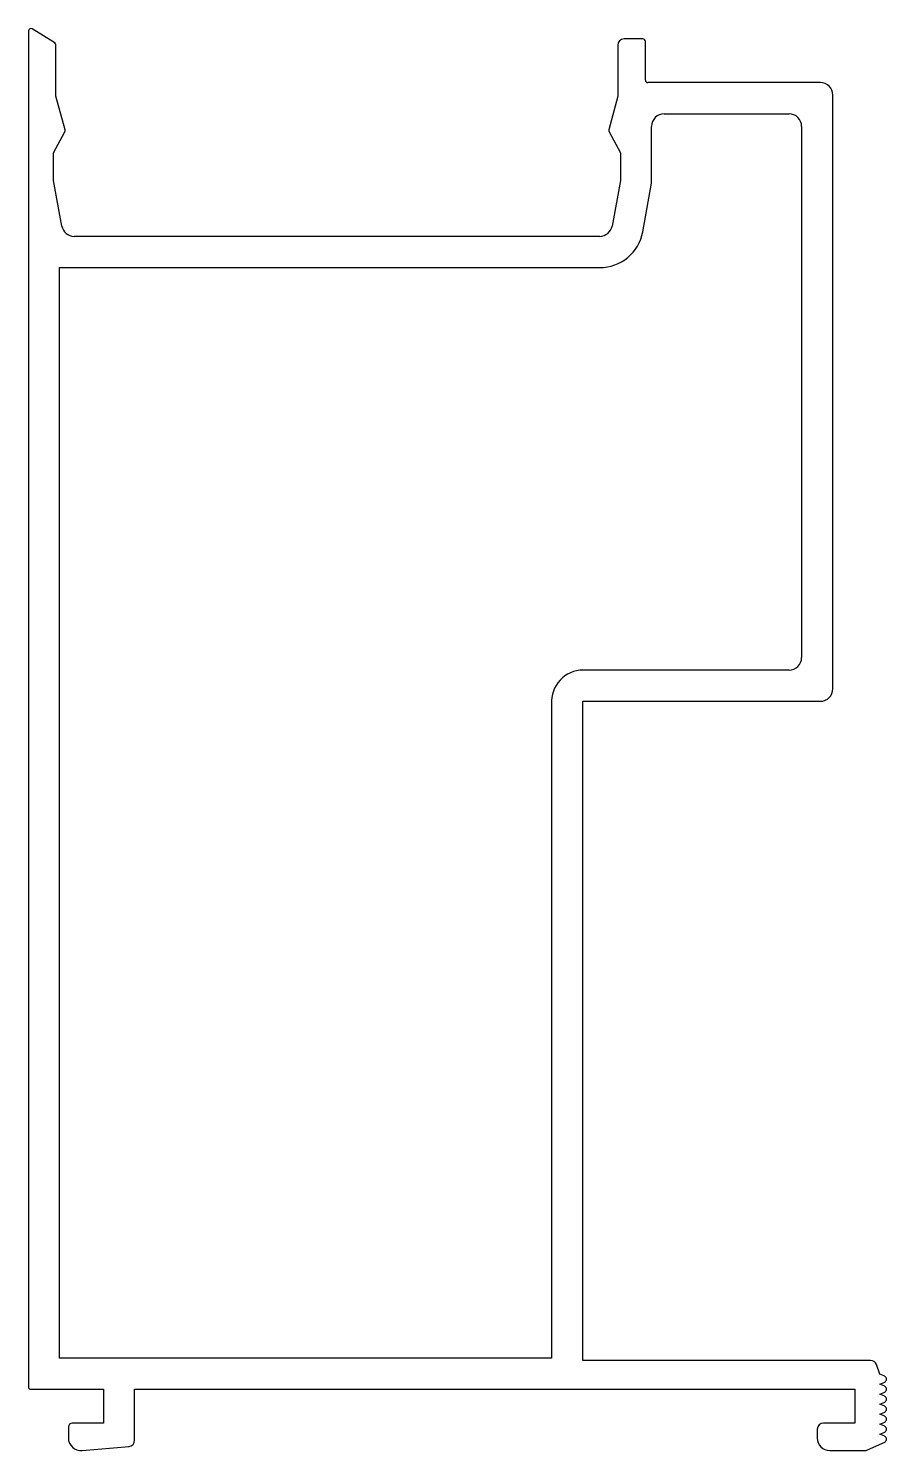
# Model space of a CAD drawing. Extents: x 1886 to 1955, y 1445 to 1558.
import ezdxf

# ---------------------------------------------------------------- set-up
doc = ezdxf.new("R2010")
doc.units = 0
doc.layers.get('0').update_dxf_attribs({"linetype": 'CONTINUOUS'})

msp = doc.modelspace()

# ---------------------------------------------------------------- linework, layer by layer
at = {"color": 0}
for p, q in [((1885.86, 1558.15), (1885.86, 1449.67)), ((1887.97, 1557.2), (1886.17, 1558.32)), ((1888.06, 1552.93), (1888.06, 1557.03)), ((1933.01, 1557.02), (1933.01, 1552.93)), ((1935.01, 1557.52), (1933.51, 1557.52)), ((1935.21, 1554.22), (1935.21, 1557.32)), ((1949.21, 1554.02), (1935.41, 1554.02)), ((1888.79, 1550.24), (1888.06, 1552.93)), ((1933.01, 1552.93), (1932.29, 1550.24)), ((1950.21, 1505.52), (1950.21, 1553.02)), ((1936.71, 1551.52), (1946.71, 1551.52)), ((1887.86, 1548.4), (1888.77, 1550.08)), ((1932.31, 1550.09), (1933.21, 1548.4)), ((1935.71, 1545.98), (1935.71, 1550.52)), ((1947.71, 1550.52), (1947.71, 1508.02)), ((1887.86, 1546.2), (1887.86, 1548.4)), ((1933.21, 1548.4), (1933.21, 1546.2)), ((1888.53, 1542.54), (1887.86, 1546.2)), ((1933.21, 1546.2), (1932.55, 1542.54)), ((1935.01, 1542.09), (1935.71, 1545.98)), ((1931.56, 1541.72), (1889.52, 1541.72)), ((1888.36, 1539.22), (1931.56, 1539.22)), ((1888.36, 1451.97), (1888.36, 1539.22)), ((1946.71, 1507.02), (1930.22, 1507.02)), ((1927.71, 1504.32), (1927.71, 1451.97)), ((1930.21, 1451.78), (1930.22, 1504.52)), ((1930.22, 1504.52), (1949.21, 1504.52)), ((1927.71, 1451.97), (1888.36, 1451.97)), ((1953.23, 1451.78), (1930.21, 1451.78)), ((1953.98, 1450.68), (1953.7, 1451.45)), ((1954.36, 1450.51), (1953.98, 1450.68)), ((1953.98, 1449.88), (1954.36, 1450.05)), ((1954.36, 1449.71), (1953.98, 1449.88)), ((1886.06, 1449.47), (1891.86, 1449.47)), ((1891.86, 1449.47), (1891.86, 1446.77)), ((1894.36, 1445.4), (1894.36, 1449.47)), ((1894.36, 1449.47), (1951.96, 1449.47)), ((1951.96, 1449.47), (1951.96, 1446.77)), ((1953.98, 1449.08), (1954.36, 1449.25)), ((1954.36, 1448.91), (1953.98, 1449.08)), ((1953.98, 1448.28), (1954.36, 1448.45)), ((1954.36, 1448.11), (1953.98, 1448.28)), ((1953.98, 1447.48), (1954.36, 1447.65)), ((1954.36, 1447.31), (1953.98, 1447.48)), ((1889.06, 1446.47), (1889.06, 1445.57)), ((1891.86, 1446.77), (1889.36, 1446.77)), ((1948.96, 1446.27), (1948.96, 1445.57)), ((1951.96, 1446.77), (1949.46, 1446.77)), ((1953.98, 1446.68), (1954.36, 1446.85)), ((1954.36, 1446.51), (1953.98, 1446.68)), ((1952.98, 1444.62), (1954.36, 1445.25)), ((1953.98, 1445.88), (1954.36, 1446.05)), ((1954.36, 1445.71), (1953.98, 1445.88)), ((1890.15, 1444.57), (1893.91, 1444.9)), ((1949.96, 1444.57), (1952.77, 1444.57))]:
    msp.add_line(p, q, dxfattribs=at)
for centre, radius, start, end in [((1886.06, 1558.15), 0.2, 58, 180), ((1887.86, 1557.03), 0.2, 0, 58), ((1933.51, 1557.02), 0.5, 90, 180), ((1935.01, 1557.32), 0.2, 0, 90), ((1935.41, 1554.22), 0.2, 180, 270), ((1949.21, 1553.02), 1, 0, 90), ((1936.71, 1550.52), 1, 90, 180), ((1946.71, 1550.52), 1, 0, 90), ((1888.57, 1550.18), 0.227, 333.6804, 15.0104), ((1932.48, 1550.18), 0.2, 164.9896, 208.2005), ((1889.52, 1542.72), 1, 190.3226, 270), ((1931.56, 1542.72), 1, 270, 349.6774), ((1931.56, 1542.72), 3.5, 270, 349.6774), ((1946.71, 1508.02), 1, 270, 0), ((1930.25, 1504.48), 2.54, 90.6804, 183.7034), ((1949.21, 1505.52), 1, 270, 0), ((1953.23, 1451.28), 0.5, 20, 89.999), ((1886.06, 1449.67), 0.2, 180, 270), ((1954.25, 1450.28), 0.25, 294.7804, 65.2196), ((1954.25, 1449.48), 0.25, 294.7804, 65.2196), ((1954.25, 1448.68), 0.25, 294.7804, 65.2196), ((1954.25, 1447.88), 0.25, 294.7804, 65.2196), ((1889.36, 1446.47), 0.3, 90, 180), ((1949.46, 1446.27), 0.5, 90, 180), ((1954.25, 1447.08), 0.25, 294.7804, 65.2196), ((1954.25, 1446.28), 0.25, 294.7804, 65.2196), ((1890.06, 1445.57), 1, 180, 275), ((1893.86, 1445.4), 0.5, 275, 0), ((1949.96, 1445.57), 1, 180, 270), ((1954.25, 1445.48), 0.25, 294.7804, 65.2196), ((1952.77, 1445.07), 0.5, 270, 294.7804)]:
    msp.add_arc(centre, radius, start, end, dxfattribs=at)

doc.saveas('drawing.dxf')
